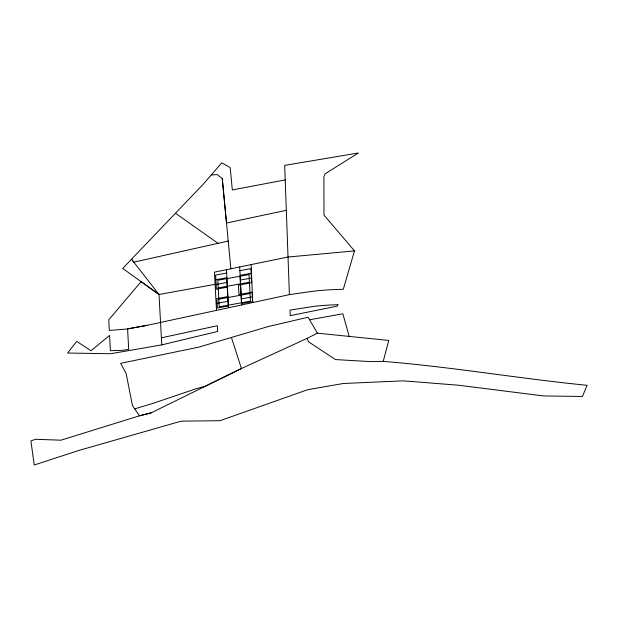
<?xml version="1.0" encoding="UTF-8"?>
<svg xmlns="http://www.w3.org/2000/svg" width="618" height="618" viewBox="0 0 618 618"><rect width="100%" height="100%" fill="white"/><g stroke="black" fill="none" stroke-linecap="round" stroke-linejoin="round"><path stroke-width="0.93" d="M307.27 338.316L308.297 341.661L335.466 359.568L370.522 361.615L383.23 361.375L388.761 340.441L317.397 333.172L307.27 338.316L241.437 368.498L205.191 386.304L196.022 388.753L152.94 403.384L134.678 408.877L132.484 405.694L126.087 373.311L120.61 363.338L198.726 347.146L268.034 326.605L308.119 317.219L317.397 333.172M289.394 294.639L284.689 165.385L358.355 152.994L325.13 173.828L323.894 176.864L323.994 215.118L354.485 250.9L343.307 289.263L330.491 289.726A263.407 212.561 -25 0 0 311.773 291.41L289.394 294.639L146.984 325.369L126.736 329.046L109.324 330.452L108.776 319.784L141.097 281.654L159.019 294.5L215.103 284.319M146.984 325.369L127.602 328.892L128.691 349.417L122.04 350.329L110.383 350.715L109.579 335.443L90.993 350.754L76.725 341.375L67.609 353.025L110.56 353.735L161.769 344.883L159.019 294.5L122.696 268.451L203.608 183.809L221.762 162.835L230.182 167.563L232.322 189.942L285.192 179.9M134.678 408.877L139.483 415.821L151.256 412.816L241.437 368.498L231.456 337.559M151.256 412.824L139.483 415.814L60.927 440.194L35.535 439.274L30.9 440.943L34.245 465.006L78.223 450.638L181.151 421.159L220.039 420.696L307.741 389.688L343.26 383.5L403.392 380.85L458.595 385.23L543.693 395.96L582.465 396.47L587.1 385.315C518.989 378.556 451.464 366.868 383.23 361.375M161.769 344.883L217.621 331.464L217.32 325.74L161.383 337.822M228.22 241.043L133.812 262.156L131.526 259.236L159.019 294.5M286.258 210.336L226.497 223.021L222.264 178.641L217.474 174.624L211.294 174.94M226.651 273.048L215.628 275.049L216.377 289.17L227.401 287.169M239.877 270.638L250.9 268.637L251.657 282.758L238.448 285.161L238.957 294.577L252.159 292.175L252.662 301.592L241.638 303.592M215.875 279.753L226.899 277.752M240.132 275.35L251.155 273.341M216.13 284.465L227.154 282.457M240.379 280.054L251.41 278.054M218.193 287.895L249.425 282.217M227.911 296.586L216.879 298.587L217.389 308.003L228.413 306.003M218.795 299.189L250.027 293.511M217.134 303.299L228.158 301.29M241.391 298.888L252.414 296.887M309.61 319.776L342.859 313.774L349.046 336.045M354.485 250.9L287.888 257.042L214.454 272.159L216.501 310.36M175.543 213.287L218.046 243.322M222.264 178.641L230.877 268.784M239.684 266.968L241.715 304.929M240.016 276.223L241.437 302.781M226.474 269.687L228.506 307.772M226.783 278.625L228.204 305.184M251.155 264.604L252.716 302.557M337.915 304.72L337.358 306.119L290.236 315.644L290.012 310.089L314.261 306.327A246.142 198.625 -25 0 1 331.673 304.944L337.915 304.72M249.015 274.585L217.783 280.263L219.205 306.822L250.437 301.144L249.015 274.585"/></g></svg>
